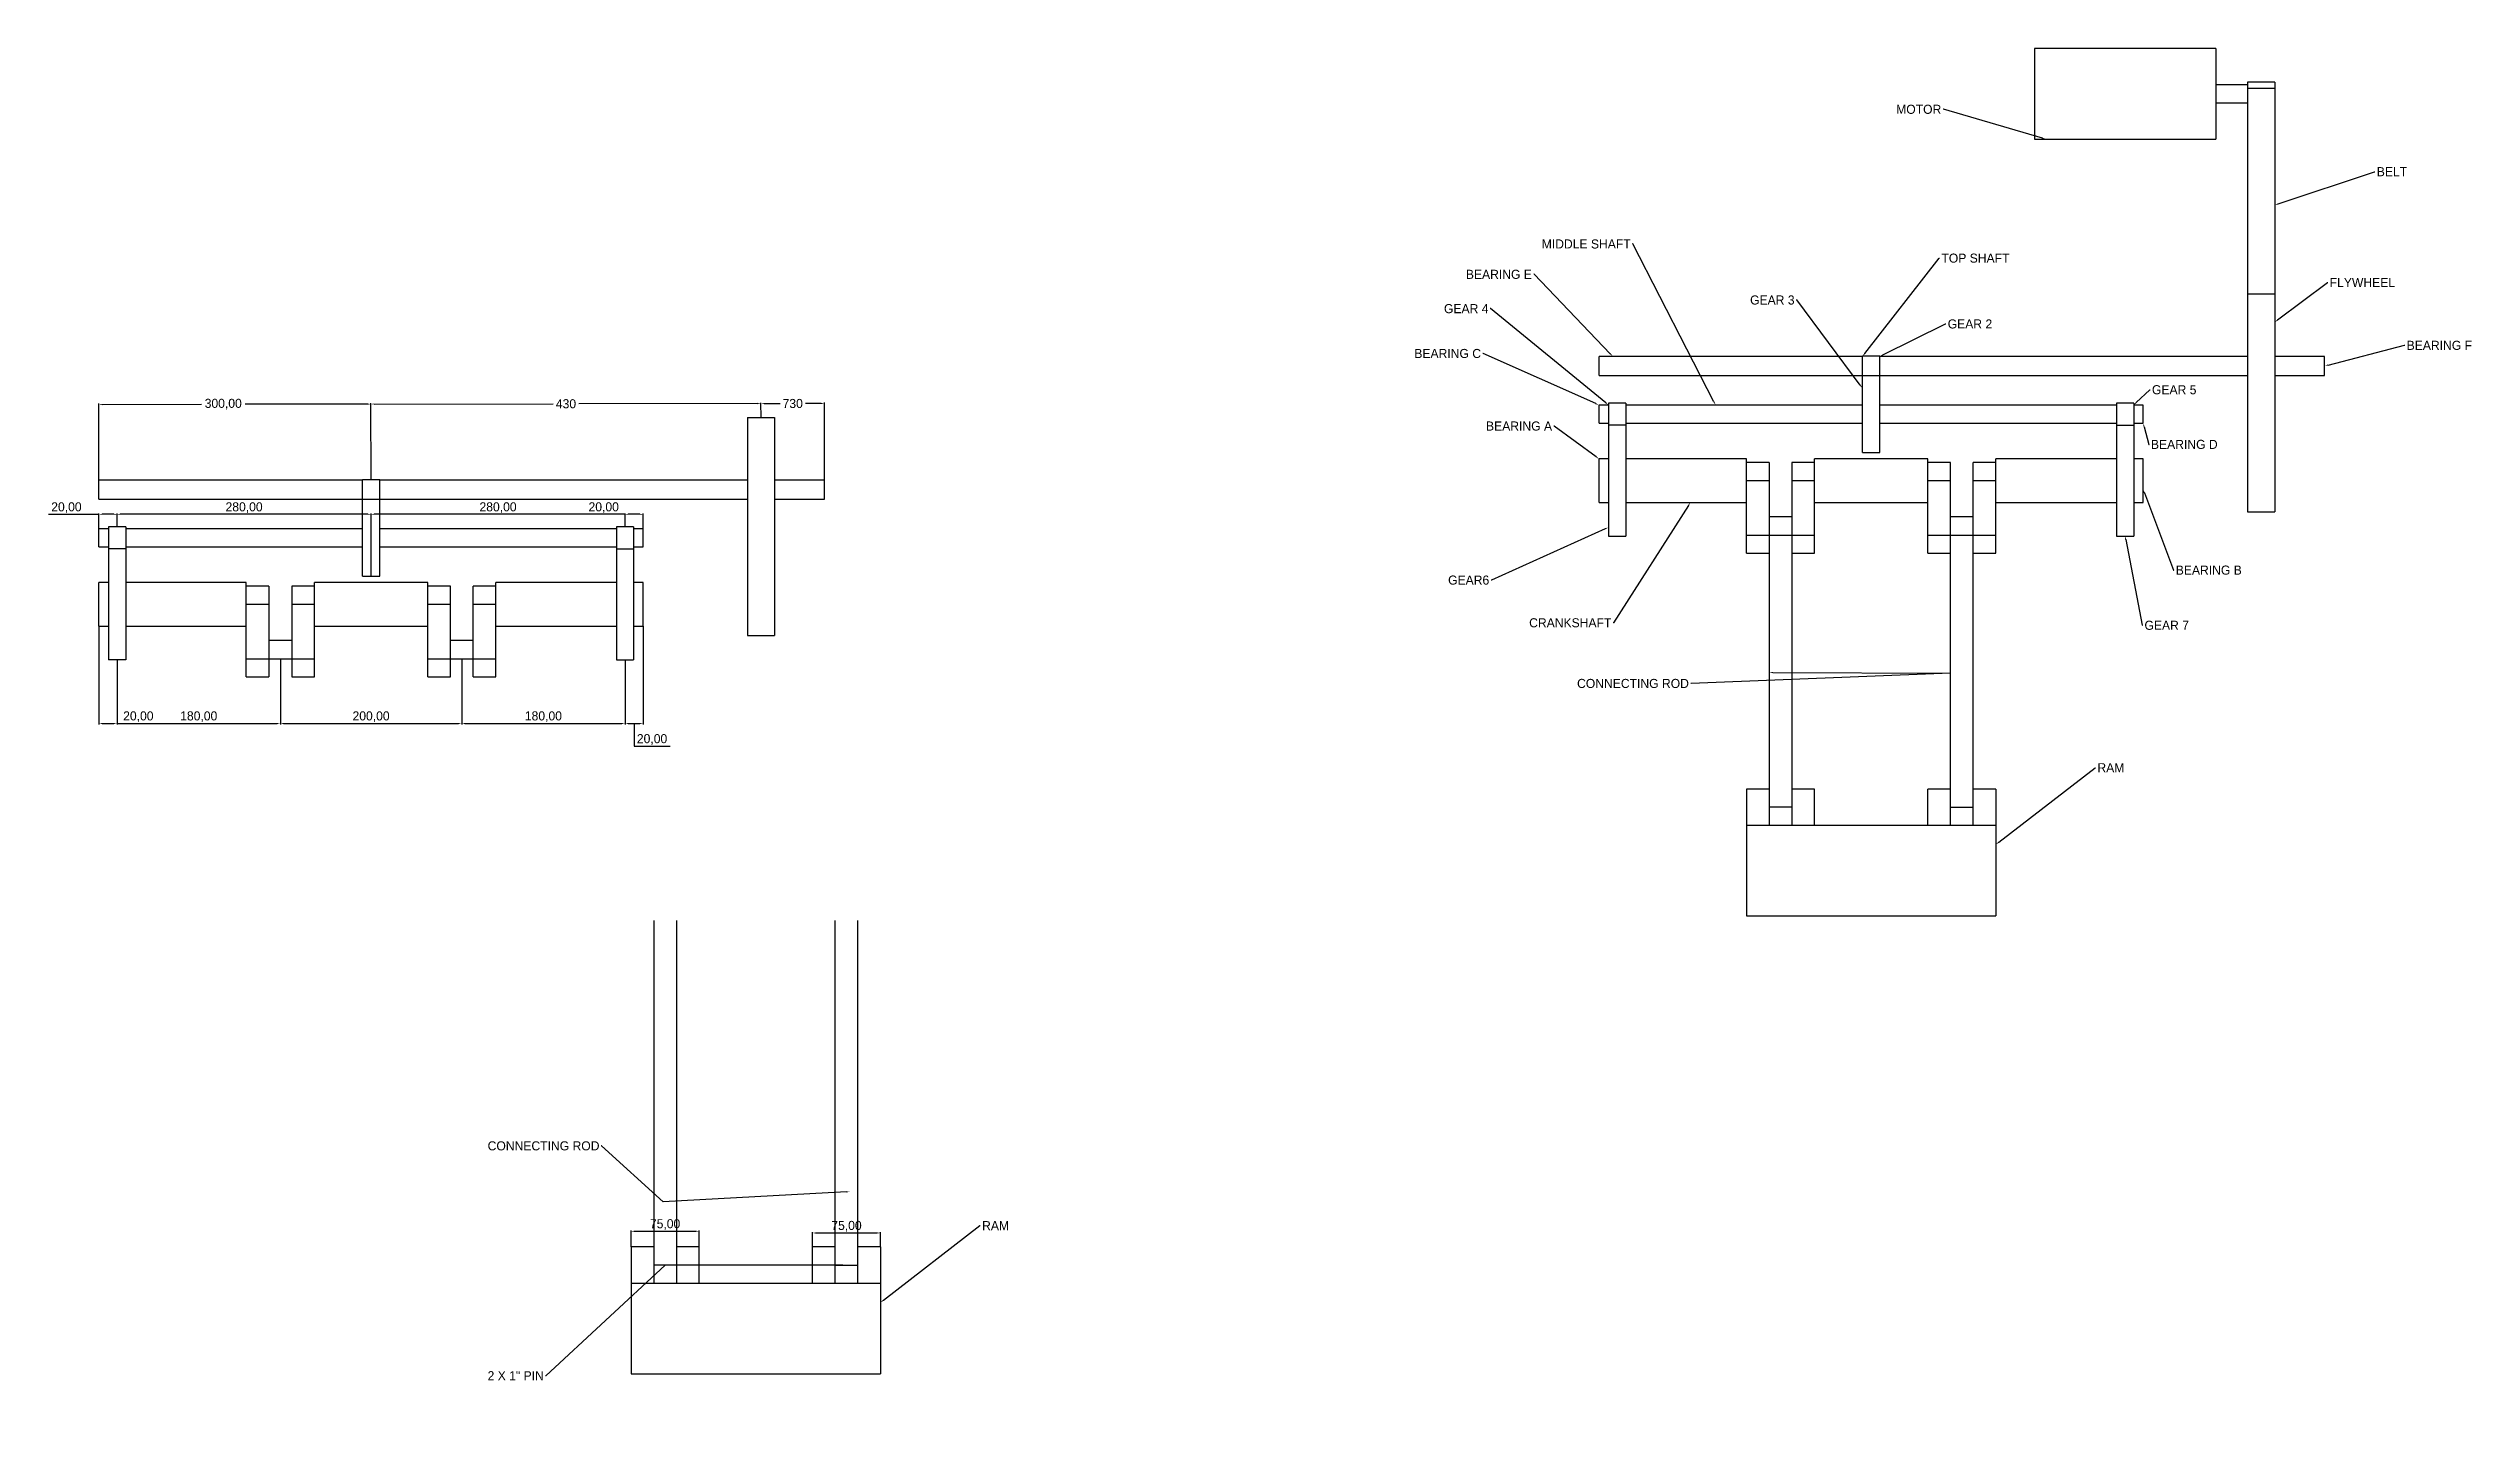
# Model space of a CAD drawing. Header units: millimetres. Extents: x -1710 to 962, y -1045 to 476.
import ezdxf
from ezdxf import colors
from ezdxf.entities.mleader import LeaderData, LeaderLine
from ezdxf.math import Vec2, Vec3

# ---------------------------------------------------------------- set-up
doc = ezdxf.new("R2010")
doc.units = ezdxf.units.MM
doc.header["$PDSIZE"] = -1
doc.dimstyles.new('Copy of ISO-25', dxfattribs={"dimtxt": 10, "dimasz": 3.556, "dimexe": 1, "dimexo": 0, "dimgap": 1.524, "dimtad": 1, "dimtih": 1, "dimtoh": 1, "dimzin": 1, "dimtxsty": 'Standard', "dimcen": 2.5, "dimazin": 0, "dimtfac": 1, "dimtmove": 0, "dimatfit": 3, "dimfxl": 1, "dimtzin": 1, "dimarcsym": 0})

# ---------------------------------------------------------------- blocks, each defined once
blk = doc.blocks.new('*D6')
at = {"color": 0, "lineweight": -2, "transparency": 16777216}
for p, q in [((-1653.9, -160.3), (-1653.9, -268.7)), ((-1633.9, -197.4), (-1633.9, -268.7)), ((-1650.4, -267.7), (-1637.5, -267.7)), ((-1633.9, -267.7), (-1590.7, -267.7))]:
    blk.add_line(p, q, dxfattribs=at)
at = {"color": 0, "transparency": 16777216}
for points in [[(-1650.4, -267.1), (-1650.4, -268.3), (-1653.9, -267.7)], [(-1637.5, -267.1), (-1637.5, -268.3), (-1633.9, -267.7)]]:
    blk.add_solid(points, dxfattribs=at)
at = {"layer": 'Defpoints', "color": 0, "transparency": 16777216}
for p in [(-1653.9, -160.3), (-1633.9, -197.4), (-1633.9, -267.7)]:
    blk.add_point(p, dxfattribs=at)
at = {"color": 0, "transparency": 16777216, "insert": (-1610.5, -260.3), "char_height": 10, "attachment_point": 5}
blk.add_mtext('20,00', dxfattribs=at)
blk = doc.blocks.new('*D7')
at = {"color": 0, "lineweight": -2, "transparency": 16777216}
for p, q in [((-1633.9, -197.4), (-1633.9, -268.7)), ((-1453.9, -196.3), (-1453.9, -268.7)), ((-1630.4, -267.7), (-1457.5, -267.7))]:
    blk.add_line(p, q, dxfattribs=at)
at = {"color": 0, "transparency": 16777216}
for points in [[(-1630.4, -267.1), (-1630.4, -268.3), (-1633.9, -267.7)], [(-1457.5, -267.1), (-1457.5, -268.3), (-1453.9, -267.7)]]:
    blk.add_solid(points, dxfattribs=at)
at = {"layer": 'Defpoints', "color": 0, "transparency": 16777216}
for p in [(-1633.9, -197.4), (-1453.9, -196.3), (-1453.9, -267.7)]:
    blk.add_point(p, dxfattribs=at)
at = {"color": 0, "transparency": 16777216, "insert": (-1543.9, -260.3), "char_height": 10, "attachment_point": 5}
blk.add_mtext('180,00', dxfattribs=at)
blk = doc.blocks.new('*D8')
at = {"color": 0, "lineweight": -2, "transparency": 16777216}
for p, q in [((-1453.9, -196.3), (-1453.9, -268.7)), ((-1253.9, -196.3), (-1253.9, -268.7)), ((-1450.4, -267.7), (-1257.5, -267.7))]:
    blk.add_line(p, q, dxfattribs=at)
at = {"color": 0, "transparency": 16777216}
for points in [[(-1450.4, -267.1), (-1450.4, -268.3), (-1453.9, -267.7)], [(-1257.5, -267.1), (-1257.5, -268.3), (-1253.9, -267.7)]]:
    blk.add_solid(points, dxfattribs=at)
at = {"layer": 'Defpoints', "color": 0, "transparency": 16777216}
for p in [(-1453.9, -196.3), (-1253.9, -196.3), (-1253.9, -267.7)]:
    blk.add_point(p, dxfattribs=at)
at = {"color": 0, "transparency": 16777216, "insert": (-1353.9, -260.3), "char_height": 10, "attachment_point": 5}
blk.add_mtext('200,00', dxfattribs=at)
blk = doc.blocks.new('*D9')
at = {"color": 0, "lineweight": -2, "transparency": 16777216}
for p, q in [((-1253.9, -196.3), (-1253.9, -268.7)), ((-1073.9, -197.4), (-1073.9, -268.7)), ((-1250.4, -267.7), (-1077.5, -267.7))]:
    blk.add_line(p, q, dxfattribs=at)
at = {"color": 0, "transparency": 16777216}
for points in [[(-1250.4, -267.1), (-1250.4, -268.3), (-1253.9, -267.7)], [(-1077.5, -267.1), (-1077.5, -268.3), (-1073.9, -267.7)]]:
    blk.add_solid(points, dxfattribs=at)
at = {"layer": 'Defpoints', "color": 0, "transparency": 16777216}
for p in [(-1253.9, -196.3), (-1073.9, -197.4), (-1073.9, -267.7)]:
    blk.add_point(p, dxfattribs=at)
at = {"color": 0, "transparency": 16777216, "insert": (-1163.9, -260.3), "char_height": 10, "attachment_point": 5}
blk.add_mtext('180,00', dxfattribs=at)
blk = doc.blocks.new('*D10')
at = {"color": 0, "lineweight": -2, "transparency": 16777216}
for p, q in [((-1053.9, -160.3), (-1053.9, -268.7)), ((-1073.9, -197.4), (-1073.9, -268.7)), ((-1070.4, -267.7), (-1057.5, -267.7)), ((-1063.9, -267.7), (-1063.9, -292.8)), ((-1063.9, -292.8), (-1024.2, -292.8))]:
    blk.add_line(p, q, dxfattribs=at)
at = {"color": 0, "transparency": 16777216}
for points in [[(-1070.4, -267.1), (-1070.4, -268.3), (-1073.9, -267.7)], [(-1057.5, -267.1), (-1057.5, -268.3), (-1053.9, -267.7)]]:
    blk.add_solid(points, dxfattribs=at)
at = {"layer": 'Defpoints', "color": 0, "transparency": 16777216}
for p in [(-1053.9, -160.3), (-1073.9, -197.4), (-1053.9, -267.7)]:
    blk.add_point(p, dxfattribs=at)
at = {"color": 0, "transparency": 16777216, "insert": (-1044.1, -285.4), "char_height": 10, "attachment_point": 5}
blk.add_mtext('20,00', dxfattribs=at)
blk = doc.blocks.new('*D11')
at = {"color": 0, "lineweight": -2, "transparency": 16777216}
for p, q in [((-1073.9, -37.1), (-1117.2, -37.1)), ((-1073.9, -50.8), (-1073.9, -36.1)), ((-1057.5, -37.1), (-1070.4, -37.1)), ((-1053.9, -53), (-1053.9, -36.1))]:
    blk.add_line(p, q, dxfattribs=at)
at = {"color": 0, "transparency": 16777216}
for points in [[(-1070.4, -36.5), (-1070.4, -37.7), (-1073.9, -37.1)], [(-1057.5, -36.5), (-1057.5, -37.7), (-1053.9, -37.1)]]:
    blk.add_solid(points, dxfattribs=at)
at = {"layer": 'Defpoints', "color": 0, "transparency": 16777216}
for p in [(-1073.9, -37.1), (-1073.9, -50.8), (-1053.9, -53)]:
    blk.add_point(p, dxfattribs=at)
at = {"color": 0, "transparency": 16777216, "insert": (-1097.4, -29.8), "char_height": 10, "attachment_point": 5}
blk.add_mtext('20,00', dxfattribs=at)
blk = doc.blocks.new('*D12')
at = {"color": 0, "lineweight": -2, "transparency": 16777216}
for p, q in [((-1353.9, -105.4), (-1353.9, -36.1)), ((-1077.5, -37.1), (-1350.4, -37.1)), ((-1073.9, -50.8), (-1073.9, -36.1))]:
    blk.add_line(p, q, dxfattribs=at)
at = {"color": 0, "transparency": 16777216}
for points in [[(-1350.4, -36.5), (-1350.4, -37.7), (-1353.9, -37.1)], [(-1077.5, -36.5), (-1077.5, -37.7), (-1073.9, -37.1)]]:
    blk.add_solid(points, dxfattribs=at)
at = {"layer": 'Defpoints', "color": 0, "transparency": 16777216}
for p in [(-1353.9, -37.1), (-1073.9, -50.8), (-1353.9, -105.4)]:
    blk.add_point(p, dxfattribs=at)
at = {"color": 0, "transparency": 16777216, "insert": (-1213.9, -29.8), "char_height": 10, "attachment_point": 5}
blk.add_mtext('280,00', dxfattribs=at)
blk = doc.blocks.new('*D13')
at = {"color": 0, "lineweight": -2, "transparency": 16777216}
for p, q in [((-1633.9, -50.8), (-1633.9, -36.1)), ((-1357.5, -37.1), (-1630.4, -37.1)), ((-1353.9, -105.4), (-1353.9, -36.1))]:
    blk.add_line(p, q, dxfattribs=at)
at = {"color": 0, "transparency": 16777216}
for points in [[(-1630.4, -36.5), (-1630.4, -37.7), (-1633.9, -37.1)], [(-1357.5, -36.5), (-1357.5, -37.7), (-1353.9, -37.1)]]:
    blk.add_solid(points, dxfattribs=at)
at = {"layer": 'Defpoints', "color": 0, "transparency": 16777216}
for p in [(-1633.9, -37.1), (-1633.9, -50.8), (-1353.9, -105.4)]:
    blk.add_point(p, dxfattribs=at)
at = {"color": 0, "transparency": 16777216, "insert": (-1493.9, -29.8), "char_height": 10, "attachment_point": 5}
blk.add_mtext('280,00', dxfattribs=at)
blk = doc.blocks.new('*D14')
at = {"color": 0, "lineweight": -2, "transparency": 16777216}
for p, q in [((-1709.6, -37.1), (-1653.9, -37.1)), ((-1653.9, -53), (-1653.9, -36.1)), ((-1637.5, -37.1), (-1650.4, -37.1)), ((-1633.9, -50.8), (-1633.9, -36.1))]:
    blk.add_line(p, q, dxfattribs=at)
at = {"color": 0, "transparency": 16777216}
for points in [[(-1650.4, -36.5), (-1650.4, -37.7), (-1653.9, -37.1)], [(-1637.5, -36.5), (-1637.5, -37.7), (-1633.9, -37.1)]]:
    blk.add_solid(points, dxfattribs=at)
at = {"layer": 'Defpoints', "color": 0, "transparency": 16777216}
for p in [(-1653.9, -37.1), (-1653.9, -53), (-1633.9, -50.8)]:
    blk.add_point(p, dxfattribs=at)
at = {"color": 0, "transparency": 16777216, "insert": (-1689.8, -29.8), "char_height": 10, "attachment_point": 5}
blk.add_mtext('20,00', dxfattribs=at)
blk = doc.blocks.new('*D15')
at = {"color": 0, "lineweight": -2, "transparency": 16777216}
for p, q in [((-1653.9, 0.6), (-1654, 85.1)), ((-1650.5, 84.1), (-1540.9, 84.2)), ((-1357.6, 84.4), (-1492.9, 84.3)), ((-1353.9, 1), (-1354, 85.4))]:
    blk.add_line(p, q, dxfattribs=at)
at = {"color": 0, "transparency": 16777216}
for points in [[(-1650.5, 84.7), (-1650.5, 83.5), (-1654, 84.1)], [(-1357.6, 85), (-1357.6, 83.8), (-1354, 84.4)]]:
    blk.add_solid(points, dxfattribs=at)
at = {"layer": 'Defpoints', "color": 0, "transparency": 16777216}
for p in [(-1354, 84.4), (-1653.9, 0.6), (-1353.9, 1)]:
    blk.add_point(p, dxfattribs=at)
at = {"color": 0, "transparency": 16777216, "insert": (-1516.9, 84.3), "char_height": 10, "attachment_point": 5}
blk.add_mtext('300,00', dxfattribs=at)
blk = doc.blocks.new('*D16')
at = {"color": 0, "lineweight": -2, "transparency": 16777216}
for p, q in [((-1353.9, 1), (-1354, 85.4)), ((-1350.5, 84.4), (-1153, 84.7)), ((-927.5, 84.9), (-1125, 84.7)), ((-923.9, 69.5), (-924, 85.9))]:
    blk.add_line(p, q, dxfattribs=at)
at = {"color": 0, "transparency": 16777216}
for points in [[(-1350.5, 85), (-1350.5, 83.9), (-1354, 84.4)], [(-927.5, 85.5), (-927.5, 84.3), (-924, 84.9)]]:
    blk.add_solid(points, dxfattribs=at)
at = {"layer": 'Defpoints', "color": 0, "transparency": 16777216}
for p in [(-924, 84.9), (-923.9, 69.5), (-1353.9, 1)]:
    blk.add_point(p, dxfattribs=at)
at = {"color": 0, "transparency": 16777216, "insert": (-1139, 84.7), "char_height": 10, "attachment_point": 5}
blk.add_mtext('430', dxfattribs=at)
blk = doc.blocks.new('*D17')
at = {"color": 0, "lineweight": -2, "transparency": 16777216}
for p, q in [((-923.9, 69.5), (-924, 85.9)), ((-920.4, 84.9), (-903, 84.9)), ((-857.6, 85), (-875, 85)), ((-853.9, 0.6), (-854, 86))]:
    blk.add_line(p, q, dxfattribs=at)
at = {"color": 0, "transparency": 16777216}
for points in [[(-920.4, 85.5), (-920.4, 84.3), (-924, 84.9)], [(-857.6, 85.6), (-857.6, 84.4), (-854, 85)]]:
    blk.add_solid(points, dxfattribs=at)
at = {"layer": 'Defpoints', "color": 0, "transparency": 16777216}
for p in [(-854, 85), (-923.9, 69.5), (-853.9, 0.6)]:
    blk.add_point(p, dxfattribs=at)
at = {"color": 0, "transparency": 16777216, "insert": (-889, 85), "char_height": 10, "attachment_point": 5}
blk.add_mtext('730', dxfattribs=at)
blk = doc.blocks.new('*D18')
at = {"color": 0, "lineweight": -2, "transparency": 16777216}
for p, q in [((-1067.2, -844.9), (-1067.2, -826.6)), ((-1063.7, -827.6), (-995.8, -827.6)), ((-992.2, -844.9), (-992.2, -826.6))]:
    blk.add_line(p, q, dxfattribs=at)
at = {"color": 0, "transparency": 16777216}
for points in [[(-1063.7, -827), (-1063.7, -828.2), (-1067.2, -827.6)], [(-995.8, -827), (-995.8, -828.2), (-992.2, -827.6)]]:
    blk.add_solid(points, dxfattribs=at)
at = {"layer": 'Defpoints', "color": 0, "transparency": 16777216}
for p in [(-992.2, -827.6), (-1067.2, -844.9), (-992.2, -844.9)]:
    blk.add_point(p, dxfattribs=at)
at = {"color": 0, "transparency": 16777216, "insert": (-1029.7, -820.2), "char_height": 10, "attachment_point": 5}
blk.add_mtext('75,00', dxfattribs=at)
blk = doc.blocks.new('*D19')
at = {"color": 0, "lineweight": -2, "transparency": 16777216}
for p, q in [((-867.2, -844.9), (-867.2, -828.5)), ((-863.7, -829.5), (-795.8, -829.5)), ((-792.2, -844.9), (-792.2, -828.5))]:
    blk.add_line(p, q, dxfattribs=at)
at = {"color": 0, "transparency": 16777216}
for points in [[(-863.7, -828.9), (-863.7, -830), (-867.2, -829.5)], [(-795.8, -828.9), (-795.8, -830), (-792.2, -829.5)]]:
    blk.add_solid(points, dxfattribs=at)
at = {"layer": 'Defpoints', "color": 0, "transparency": 16777216}
for p in [(-867.2, -844.9), (-792.2, -829.5), (-792.2, -844.9)]:
    blk.add_point(p, dxfattribs=at)
at = {"color": 0, "transparency": 16777216, "insert": (-829.7, -822.1), "char_height": 10, "attachment_point": 5}
blk.add_mtext('75,00', dxfattribs=at)

msp = doc.modelspace()

# ---------------------------------------------------------------- linework, layer by layer
at = {"color": 7, "linetype": 'Continuous', "lineweight": 25}
for p, q in [((680, 476.49), (480, 476.49)), ((480, 476.49), (480, 376.49)), ((680, 476.49), (680, 376.49)), ((715, 436.49), (680, 436.49)), ((745, 439.49), (715, 439.49)), ((715, 439.49), (715, -34.4)), ((715, 432.899), (745, 432.899)), ((745, 439.49), (745, -34.4)), ((680, 416.49), (715, 416.49)), ((480, 376.49), (680, 376.49)), ((715, 205.803), (745, 205.803)), ((290.475, 136.99), (0, 136.99)), ((0, 115.99), (0, 136.99)), ((309.525, 137.325), (290.475, 137.325)), ((290.475, 30.985), (290.475, 137.325)), ((309.525, 30.985), (309.525, 137.325)), ((715, 136.99), (309.525, 136.99)), ((800, 136.99), (745, 136.99)), ((800, 115.99), (800, 136.99)), ((0, 115.99), (290.475, 115.99)), ((309.525, 115.655), (290.475, 115.655)), ((309.525, 115.99), (715, 115.99)), ((745, 115.99), (800, 115.99)), ((10.475, 83.32), (0, 83.32)), ((0, 63.32), (0, 83.32)), ((29.525, 85.54), (10.475, 85.54)), ((10.475, 85.54), (10.475, -61.1)), ((29.525, 85.54), (29.525, -61.1)), ((290.475, 83.32), (29.525, 83.32)), ((570.475, 83.32), (309.525, 83.32)), ((589.525, 85.54), (570.475, 85.54)), ((570.475, 85.54), (570.475, -61.1)), ((589.525, 85.54), (589.525, -61.1)), ((600, 83.32), (589.525, 83.32)), ((600, 63.32), (600, 83.32)), ((-938.949, 69.454), (-938.949, -170.749)), ((-938.949, 69.454), (-908.949, 69.454)), ((-908.949, 69.454), (-908.949, -170.749)), ((0, 63.32), (10.475, 63.32)), ((29.525, 61.1), (10.475, 61.1)), ((29.525, 63.32), (290.475, 63.32)), ((309.525, 63.32), (570.475, 63.32)), ((570.475, 61.1), (589.525, 61.1)), ((589.525, 63.32), (600, 63.32)), ((290.475, 30.985), (309.525, 30.985)), ((-1363.474, 0.641), (-1653.949, 0.641)), ((-1653.949, -20.359), (-1653.949, 0.641)), ((-1344.424, 0.976), (-1363.474, 0.976)), ((-1363.474, -105.364), (-1363.474, 0.976)), ((-1344.424, -105.364), (-1344.424, 0.976)), ((-938.949, 0.641), (-1344.424, 0.641)), ((-853.949, 0.641), (-908.949, 0.641)), ((-853.949, -20.359), (-853.949, 0.641)), ((10.475, 24), (0, 24)), ((0, -24), (0, 24)), ((162.5, 24), (29.525, 24)), ((162.5, -80), (162.5, 24)), ((187.5, 20), (162.5, 20)), ((162.5, 0), (187.5, 0)), ((187.5, 20), (187.5, -380)), ((237.5, 20), (212.5, 20)), ((212.5, 20), (212.5, -380)), ((212.5, 0), (237.5, 0)), ((362.5, 24), (237.5, 24)), ((237.5, -80), (237.5, 24)), ((362.5, -80), (362.5, 24)), ((387.5, 20), (362.5, 20)), ((362.5, 0), (387.5, 0)), ((387.5, -380), (387.5, 20)), ((437.5, 20), (412.5, 20)), ((412.5, -380), (412.5, 20)), ((412.5, 0), (437.5, 0)), ((570.475, 24), (437.5, 24)), ((437.5, -80), (437.5, 24)), ((600, 24), (589.525, 24)), ((600, -24), (600, 24)), ((-1653.949, -20.359), (-1363.474, -20.359)), ((-1344.424, -20.694), (-1363.474, -20.694)), ((-1344.424, -20.359), (-938.949, -20.359)), ((-908.949, -20.359), (-853.949, -20.359)), ((0, -24), (10.475, -24)), ((29.525, -24), (162.5, -24)), ((237.5, -24), (362.5, -24)), ((437.5, -24), (570.475, -24)), ((589.525, -24), (600, -24)), ((-1643.474, -53.029), (-1653.949, -53.029)), ((-1653.949, -73.029), (-1653.949, -53.029)), ((-1624.424, -50.809), (-1643.474, -50.809)), ((-1643.474, -50.809), (-1643.474, -197.449)), ((-1624.424, -50.809), (-1624.424, -197.449)), ((-1363.474, -53.029), (-1624.424, -53.029)), ((-1083.474, -53.029), (-1344.424, -53.029)), ((-1064.424, -50.809), (-1083.474, -50.809)), ((-1083.474, -50.809), (-1083.474, -197.449)), ((-1064.424, -50.809), (-1064.424, -197.449)), ((-1053.949, -53.029), (-1064.424, -53.029)), ((-1053.949, -73.029), (-1053.949, -53.029)), ((212.5, -40), (187.5, -40)), ((412.5, -40), (387.5, -40)), ((715, -34.4), (745, -34.4)), ((-1653.949, -73.029), (-1643.474, -73.029)), ((-1624.424, -75.249), (-1643.474, -75.249)), ((-1624.424, -73.029), (-1363.474, -73.029)), ((-1344.424, -73.029), (-1083.474, -73.029)), ((-1083.474, -75.249), (-1064.424, -75.249)), ((-1064.424, -73.029), (-1053.949, -73.029)), ((10.475, -61.1), (29.525, -61.1)), ((162.5, -60), (237.5, -60)), ((162.5, -80), (187.5, -80)), ((212.5, -80), (237.5, -80)), ((362.5, -60), (437.5, -60)), ((362.5, -80), (387.5, -80)), ((412.5, -80), (437.5, -80)), ((570.475, -61.1), (589.525, -61.1)), ((-1363.474, -105.364), (-1344.424, -105.364)), ((-1643.474, -112.349), (-1653.949, -112.349)), ((-1653.949, -160.349), (-1653.949, -112.349)), ((-1491.449, -112.349), (-1624.424, -112.349)), ((-1491.449, -216.349), (-1491.449, -112.349)), ((-1466.449, -116.349), (-1491.449, -116.349)), ((-1466.449, -116.349), (-1466.449, -216.349)), ((-1416.449, -116.349), (-1441.449, -116.349)), ((-1441.449, -116.349), (-1441.449, -216.349)), ((-1291.449, -112.349), (-1416.449, -112.349)), ((-1416.449, -216.349), (-1416.449, -112.349)), ((-1291.449, -216.349), (-1291.449, -112.349)), ((-1266.449, -116.349), (-1291.449, -116.349)), ((-1266.449, -216.349), (-1266.449, -116.349)), ((-1216.449, -116.349), (-1241.449, -116.349)), ((-1241.449, -216.349), (-1241.449, -116.349)), ((-1083.474, -112.349), (-1216.449, -112.349)), ((-1216.449, -216.349), (-1216.449, -112.349)), ((-1053.949, -112.349), (-1064.424, -112.349)), ((-1053.949, -160.349), (-1053.949, -112.349)), ((-1491.449, -136.349), (-1466.449, -136.349)), ((-1441.449, -136.349), (-1416.449, -136.349)), ((-1291.449, -136.349), (-1266.449, -136.349)), ((-1241.449, -136.349), (-1216.449, -136.349)), ((-1653.949, -160.349), (-1643.474, -160.349)), ((-1624.424, -160.349), (-1491.449, -160.349)), ((-1441.449, -176.349), (-1466.449, -176.349)), ((-1416.449, -160.349), (-1291.449, -160.349)), ((-1241.449, -176.349), (-1266.449, -176.349)), ((-1216.449, -160.349), (-1083.474, -160.349)), ((-1064.424, -160.349), (-1053.949, -160.349)), ((-1491.449, -196.349), (-1416.449, -196.349)), ((-1291.449, -196.349), (-1216.449, -196.349)), ((162.5, -340), (162.5, -480)), ((187.5, -340), (162.5, -340)), ((237.5, -340), (212.5, -340)), ((237.5, -380), (237.5, -340)), ((387.5, -340), (362.5, -340)), ((362.5, -380), (362.5, -340)), ((437.5, -340), (412.5, -340)), ((437.5, -340), (437.5, -480)), ((212.5, -360), (187.5, -360)), ((387.5, -360), (412.5, -360)), ((162.5, -380), (437.5, -380)), ((162.5, -480), (437.5, -480)), ((-1042.221, -484.912), (-1042.221, -884.912)), ((-1017.221, -484.912), (-1017.221, -884.912)), ((-842.221, -884.912), (-842.221, -484.912)), ((-817.221, -884.912), (-817.221, -484.912)), ((-1067.221, -844.912), (-1067.221, -984.912)), ((-1042.221, -844.912), (-1067.221, -844.912)), ((-992.221, -844.912), (-1017.221, -844.912)), ((-992.221, -884.912), (-992.221, -844.912)), ((-842.221, -844.912), (-867.221, -844.912)), ((-867.221, -884.912), (-867.221, -844.912)), ((-792.221, -844.912), (-817.221, -844.912)), ((-792.221, -844.912), (-792.221, -984.912)), ((-1017.221, -864.912), (-1042.221, -864.912)), ((-842.221, -864.912), (-817.221, -864.912)), ((-1067.221, -884.912), (-792.221, -884.912)), ((-1067.221, -984.912), (-792.221, -984.912))]:
    msp.add_line(p, q, dxfattribs=at)
at = {"color": 7, "linetype": 'Continuous'}
for p, q in [((0, 116.038), (0, 136.942)), ((0, 63.366), (0, 83.274)), ((-1653.949, -20.311), (-1653.949, 0.592)), ((0, -23.937), (0, 23.928)), ((-1653.949, -72.983), (-1653.949, -53.076)), ((-1653.949, -160.287), (-1653.949, -112.421))]:
    msp.add_line(p, q, dxfattribs=at)
for p, q in [((-938.949, -170.749), (-908.949, -170.749)), ((-1624.424, -197.449), (-1643.474, -197.449)), ((-1083.474, -197.449), (-1064.424, -197.449)), ((-1491.449, -216.349), (-1466.449, -216.349)), ((-1441.449, -216.349), (-1416.449, -216.349)), ((-1291.449, -216.349), (-1266.449, -216.349)), ((-1241.449, -216.349), (-1216.449, -216.349))]:
    msp.add_line(p, q)

# ---------------------------------------------------------------- dimensions: what is measured, and where the dimension line sits
dim = msp.add_linear_dim(base=(-1354.043, 84.443), p1=(-1653.949, 0.641), p2=(-1353.949, 0.976), angle=0.06398, dimstyle='Copy of ISO-25')
dim.commit()
dim.dimension.update_dxf_attribs({"geometry": '*D15', "text_midpoint": (-1516.91, 84.261), "dimtype": 161})
for base, p1, p2, text, picture, middle in [((-923.967, 84.923), (-1353.949, 0.976), (-923.949, 69.454), '430', '*D16', (-1139.005, 84.683)), ((-854.044, 85.001), (-923.949, 69.454), (-853.949, 0.641), '730', '*D17', (-889.005, 84.962))]:
    dim = msp.add_linear_dim(base=base, p1=p1, p2=p2, angle=180.06398, text=text, dimstyle='Copy of ISO-25', override={"dimtmove": 1})
    dim.commit()
    dim.dimension.update_dxf_attribs({"geometry": picture, "text_midpoint": middle})
dim = msp.add_linear_dim(base=(-1653.949, -37.137), p1=(-1633.949, -50.809), p2=(-1653.949, -53.029), dimstyle='Copy of ISO-25', override={"dimtmove": 1})
dim.commit()
dim.dimension.update_dxf_attribs({"geometry": '*D14', "text_midpoint": (-1689.752, -31.837), "dimtype": 160})
for base, p1, p2, picture, middle in [((-1633.949, -37.137), (-1353.949, -105.364), (-1633.949, -50.809), '*D13', (-1493.949, -29.779)), ((-1353.949, -37.137), (-1073.949, -50.809), (-1353.949, -105.364), '*D12', (-1213.949, -29.779)), ((-1053.949, -267.66), (-1073.949, -197.449), (-1053.949, -160.349), '*D10', (-1062.425, -285.398)), ((-1453.949, -267.66), (-1633.949, -197.449), (-1453.949, -196.349), '*D7', (-1543.949, -260.303)), ((-1253.949, -267.66), (-1453.949, -196.349), (-1253.949, -196.349), '*D8', (-1353.949, -260.303)), ((-1073.949, -267.66), (-1253.949, -196.349), (-1073.949, -197.449), '*D9', (-1163.949, -260.303))]:
    dim = msp.add_linear_dim(base=base, p1=p1, p2=p2, dimstyle='Copy of ISO-25', override={"dimtmove": 1})
    dim.commit()
    dim.dimension.update_dxf_attribs({"geometry": picture, "text_midpoint": middle})
for base, p1, p2, picture, middle in [((-1073.949, -37.137), (-1053.949, -53.029), (-1073.949, -50.809), '*D11', (-1097.363, -29.779)), ((-1633.949, -267.66), (-1653.949, -160.349), (-1633.949, -197.449), '*D6', (-1610.536, -260.303)), ((-992.221, -827.559), (-1067.221, -844.912), (-992.221, -844.912), '*D18', (-1029.721, -820.202))]:
    dim = msp.add_linear_dim(base=base, p1=p1, p2=p2, dimstyle='Copy of ISO-25')
    dim.commit()
    dim.dimension.update_dxf_attribs({"geometry": picture, "text_midpoint": middle})
dim = msp.add_linear_dim(base=(-792.221, -829.456), p1=(-867.221, -844.912), p2=(-792.221, -844.912), dimstyle='Copy of ISO-25')
dim.commit()
dim.dimension.update_dxf_attribs({"geometry": '*D19', "text_midpoint": (-829.721, -829.456), "dimtype": 160})

# ---------------------------------------------------------------- leaders
ml = msp.add_multileader_mtext('Standard')
ml.set_content('MOTOR', color=256)
ml.set_leader_properties()
ml.build(insert=Vec2(0, 0))
ml.multileader.update_dxf_attribs({"text_right_attachment_type": 2, "dogleg_length": 0.36})
ctx = ml.context
ctx.base_point, ctx.char_height, ctx.plane_origin = Vec3(328.756, 409.423), 10, Vec3(492.732, 376.49)
ctx.right_attachment, ctx.text_align_type = 2, 2
notes = []
notes.append((ctx, [(1, (1, 1, 0), (379.782, 409.423), (-1, 0), 0.36, [(0, [(492.732, 376.49)], 0, [])])]))
ctx.mtext.insert, ctx.mtext.alignment, ctx.mtext.flow_direction = Vec3(377.422, 414.423), 3, 5
ml = msp.add_multileader_mtext('Standard')
ml.set_content('BELT', color=256)
ml.set_leader_properties()
ml.build(insert=Vec2(0, 0))
ml.multileader.update_dxf_attribs({"text_right_attachment_type": 2, "dogleg_length": 0.36})
ctx = ml.context
ctx.base_point, ctx.char_height, ctx.plane_origin = Vec3(855.566, 340.64), 10, Vec3(745, 303.766)
ctx.right_attachment = 2
notes.append((ctx, [(0, (1, 1, 0), (855.206, 340.64), (1, 0), 0.36, [(0, [(745, 303.766)], 0, [])])]))
ctx.mtext.insert, ctx.mtext.flow_direction = Vec3(857.566, 345.64), 5
ml = msp.add_multileader_mtext('Standard')
ml.set_content('MIDDLE SHAFT', color=256)
ml.set_leader_properties()
ml.build(insert=Vec2(0, 0))
ml.multileader.update_dxf_attribs({"text_right_attachment_type": 2, "dogleg_length": 0.36})
ctx = ml.context
ctx.base_point, ctx.char_height, ctx.plane_origin = Vec3(-80.41, 260.945), 10, Vec3(128.536, 83.32)
ctx.right_attachment, ctx.text_align_type = 2, 2
notes.append((ctx, [(0, (1, 1, 0), (37.284, 260.945), (-1, 0), 0.36, [(0, [(128.536, 83.32)], 0, [])])]))
ctx.mtext.insert, ctx.mtext.alignment, ctx.mtext.flow_direction = Vec3(34.924, 265.945), 3, 5
ml = msp.add_multileader_mtext('Standard')
ml.set_content('TOP SHAFT', color=256)
ml.set_leader_properties()
ml.build(insert=Vec2(0, 0))
ml.multileader.update_dxf_attribs({"text_right_attachment_type": 2, "dogleg_length": 0.36})
ctx = ml.context
ctx.base_point, ctx.char_height, ctx.plane_origin = Vec3(375.524, 245.333), 10, Vec3(290.475, 136.99)
ctx.right_attachment = 2
notes.append((ctx, [(0, (1, 1, 0), (375.164, 245.333), (1, 0), 0.36, [(0, [(290.475, 136.99)], 0, [])])]))
ctx.mtext.insert, ctx.mtext.flow_direction = Vec3(377.524, 250.333), 5
ml = msp.add_multileader_mtext('Standard')
ml.set_content('BEARING E', color=256)
ml.set_leader_properties()
ml.build(insert=Vec2(0, 0))
ml.multileader.update_dxf_attribs({"text_right_attachment_type": 2, "dogleg_length": 0.36})
ctx = ml.context
ctx.base_point, ctx.char_height, ctx.plane_origin = Vec3(-159.317, 227.472), 10, Vec3(15.24, 136.99)
ctx.right_attachment, ctx.text_align_type = 2, 2
notes.append((ctx, [(0, (1, 1, 0), (-71.623, 227.472), (-1, 0), 0.36, [(0, [(15.24, 136.99)], 0, [])])]))
ctx.mtext.insert, ctx.mtext.alignment, ctx.mtext.flow_direction = Vec3(-73.983, 232.472), 3, 5
ml = msp.add_multileader_mtext('Standard')
ml.set_content('FLYWHEEL', color=256)
ml.set_leader_properties()
ml.build(insert=Vec2(0, 0))
ml.multileader.update_dxf_attribs({"text_right_attachment_type": 2, "dogleg_length": 0.36})
ctx = ml.context
ctx.base_point, ctx.char_height, ctx.plane_origin = Vec3(803.643, 218.485), 10, Vec3(745, 174.758)
ctx.right_attachment = 2
notes.append((ctx, [(0, (1, 1, 0), (803.283, 218.485), (1, 0), 0.36, [(0, [(745, 174.758)], 0, [])])]))
ctx.mtext.insert, ctx.mtext.flow_direction = Vec3(805.643, 223.485), 5
ml = msp.add_multileader_mtext('Standard')
ml.set_content('GEAR 4', color=256)
ml.set_leader_properties()
ml.build(insert=Vec2(0, 0))
ml.multileader.update_dxf_attribs({"text_right_attachment_type": 2, "dogleg_length": 0.36})
ctx = ml.context
ctx.base_point, ctx.char_height, ctx.plane_origin = Vec3(-180.533, 189.641), 10, Vec3(10.475, 83.32)
ctx.right_attachment, ctx.text_align_type = 2, 2
notes.append((ctx, [(0, (1, 1, 0), (-119.507, 189.641), (-1, 0), 0.36, [(0, [(10.475, 83.32)], 0, [])])]))
ctx.mtext.insert, ctx.mtext.alignment, ctx.mtext.flow_direction = Vec3(-121.867, 194.641), 3, 5
ml = msp.add_multileader_mtext('Standard')
ml.set_content('GEAR 3', color=256)
ml.set_leader_properties()
ml.build(insert=Vec2(0, 0))
ml.multileader.update_dxf_attribs({"text_right_attachment_type": 2, "dogleg_length": 0.36})
ctx = ml.context
ctx.base_point, ctx.char_height, ctx.plane_origin = Vec3(156.951, 199.167), 10, Vec3(290.475, 101.88)
ctx.right_attachment, ctx.text_align_type = 2, 2
notes.append((ctx, [(0, (1, 1, 0), (217.978, 199.167), (-1, 0), 0.36, [(0, [(290.475, 101.88)], 0, [])])]))
ctx.mtext.insert, ctx.mtext.alignment, ctx.mtext.flow_direction = Vec3(215.618, 204.167), 3, 5
ml = msp.add_multileader_mtext('Standard')
ml.set_content('GEAR 2', color=256)
ml.set_leader_properties()
ml.build(insert=Vec2(0, 0))
ml.multileader.update_dxf_attribs({"text_right_attachment_type": 2, "dogleg_length": 0.36})
ctx = ml.context
ctx.base_point, ctx.char_height, ctx.plane_origin = Vec3(382.486, 172.784), 10, Vec3(309.525, 136.99)
ctx.right_attachment = 2
notes.append((ctx, [(0, (1, 1, 0), (382.126, 172.784), (1, 0), 0.36, [(0, [(309.525, 136.99)], 0, [])])]))
ctx.mtext.insert, ctx.mtext.flow_direction = Vec3(384.486, 177.784), 5
ml = msp.add_multileader_mtext('Standard')
ml.set_content('BEARING C', color=256)
ml.set_leader_properties()
ml.build(insert=Vec2(0, 0))
ml.multileader.update_dxf_attribs({"text_right_attachment_type": 2, "dogleg_length": 0.36})
ctx = ml.context
ctx.base_point, ctx.char_height, ctx.plane_origin = Vec3(-215.404, 140.2), 10, Vec3(0, 83.274)
ctx.right_attachment, ctx.text_align_type = 2, 2
notes.append((ctx, [(0, (1, 1, 0), (-127.71, 140.2), (-1, 0), 0.36, [(0, [(0, 83.274)], 0, [])])]))
ctx.mtext.insert, ctx.mtext.alignment, ctx.mtext.flow_direction = Vec3(-130.07, 145.2), 3, 5
ml = msp.add_multileader_mtext('Standard')
ml.set_content('BEARING F', color=256)
ml.set_leader_properties()
ml.build(insert=Vec2(0, 0))
ml.multileader.update_dxf_attribs({"text_right_attachment_type": 2, "dogleg_length": 0.36})
ctx = ml.context
ctx.base_point, ctx.char_height, ctx.plane_origin = Vec3(888.51, 149.194), 10, Vec3(800, 126.49)
ctx.right_attachment = 2
notes.append((ctx, [(0, (1, 1, 0), (888.15, 149.194), (1, 0), 0.36, [(0, [(800, 126.49)], 0, [])])]))
ctx.mtext.insert, ctx.mtext.flow_direction = Vec3(890.51, 154.194), 5
ml = msp.add_multileader_mtext('Standard')
ml.set_content('GEAR 5', color=256)
ml.set_leader_properties()
ml.build(insert=Vec2(0, 0))
ml.multileader.update_dxf_attribs({"text_right_attachment_type": 2, "dogleg_length": 0.36})
ctx = ml.context
ctx.base_point, ctx.char_height, ctx.plane_origin = Vec3(607.675, 100.231), 10, Vec3(589.525, 83.32)
ctx.right_attachment = 2
notes.append((ctx, [(0, (1, 1, 0), (607.315, 100.231), (1, 0), 0.36, [(0, [(589.525, 83.32)], 0, [])])]))
ctx.mtext.insert, ctx.mtext.flow_direction = Vec3(609.675, 105.231), 5
ml = msp.add_multileader_mtext('Standard')
ml.set_content('BEARING A', color=256)
ml.set_leader_properties()
ml.build(insert=Vec2(0, 0))
ml.multileader.update_dxf_attribs({"text_right_attachment_type": 2, "dogleg_length": 0.36})
ctx = ml.context
ctx.base_point, ctx.char_height, ctx.plane_origin = Vec3(-137.088, 60.204), 10, Vec3(0, 23.928)
ctx.right_attachment, ctx.text_align_type = 2, 2
notes.append((ctx, [(0, (1, 1, 0), (-49.394, 60.204), (-1, 0), 0.36, [(0, [(0, 23.928)], 0, [])])]))
ctx.mtext.insert, ctx.mtext.alignment, ctx.mtext.flow_direction = Vec3(-51.754, 65.204), 3, 5
ml = msp.add_multileader_mtext('Standard')
ml.set_content('BEARING D', color=256)
ml.set_leader_properties()
ml.build(insert=Vec2(0, 0))
ml.multileader.update_dxf_attribs({"text_right_attachment_type": 2, "dogleg_length": 0.36})
ctx = ml.context
ctx.base_point, ctx.char_height, ctx.plane_origin = Vec3(606.527, 39.96), 10, Vec3(600, 63.32)
ctx.right_attachment = 2
notes.append((ctx, [(0, (1, 1, 0), (606.167, 39.96), (1, 0), 0.36, [(0, [(600, 63.32)], 0, [])])]))
ctx.mtext.insert, ctx.mtext.flow_direction = Vec3(608.527, 44.96), 5
ml = msp.add_multileader_mtext('Standard')
ml.set_content('CRANKSHAFT', color=256)
ml.set_leader_properties()
ml.build(insert=Vec2(0, 0))
ml.multileader.update_dxf_attribs({"text_right_attachment_type": 2, "dogleg_length": 0.36})
ctx = ml.context
ctx.base_point, ctx.char_height, ctx.plane_origin = Vec3(-85.041, -156.738), 10, Vec3(100.75, -24)
ctx.right_attachment, ctx.text_align_type = 2, 2
notes.append((ctx, [(0, (1, 1, 0), (15.985, -156.738), (-1, 0), 0.36, [(0, [(100.75, -24)], 0, [])])]))
ctx.mtext.insert, ctx.mtext.alignment, ctx.mtext.flow_direction = Vec3(13.625, -151.738), 3, 5
ml = msp.add_multileader_mtext('Standard')
ml.set_content('BEARING B', color=256)
ml.set_leader_properties()
ml.build(insert=Vec2(0, 0))
ml.multileader.update_dxf_attribs({"text_right_attachment_type": 2, "dogleg_length": 0.36})
ctx = ml.context
ctx.base_point, ctx.char_height, ctx.plane_origin = Vec3(633.914, -98.641), 10, Vec3(600, -9.883)
ctx.right_attachment = 2
notes.append((ctx, [(0, (1, 1, 0), (633.554, -98.641), (1, 0), 0.36, [(0, [(600, -9.883)], 0, [])])]))
ctx.mtext.insert, ctx.mtext.flow_direction = Vec3(635.914, -93.641), 5
ml = msp.add_multileader_mtext('Standard')
ml.set_content('GEAR6', color=256)
ml.set_leader_properties()
ml.build(insert=Vec2(0, 0))
ml.multileader.update_dxf_attribs({"text_right_attachment_type": 2, "dogleg_length": 0.36})
ctx = ml.context
ctx.base_point, ctx.char_height, ctx.plane_origin = Vec3(-169.709, -109.643), 10, Vec3(10.475, -51.472)
ctx.right_attachment, ctx.text_align_type = 2, 2
notes.append((ctx, [(0, (1, 1, 0), (-118.682, -109.643), (-1, 0), 0.36, [(0, [(10.475, -51.472)], 0, [])])]))
ctx.mtext.insert, ctx.mtext.alignment, ctx.mtext.flow_direction = Vec3(-121.042, -104.643), 3, 5
ml = msp.add_multileader_mtext('Standard')
ml.set_content('GEAR 7', color=256)
ml.set_leader_properties()
ml.build(insert=Vec2(0, 0))
ml.multileader.update_dxf_attribs({"text_right_attachment_type": 2, "dogleg_length": 0.36})
ctx = ml.context
ctx.base_point, ctx.char_height, ctx.plane_origin = Vec3(599.426, -159.478), 10, Vec3(580, -61.1)
ctx.right_attachment = 2
notes.append((ctx, [(0, (1, 1, 0), (599.066, -159.478), (1, 0), 0.36, [(0, [(580, -61.1)], 0, [])])]))
ctx.mtext.insert, ctx.mtext.flow_direction = Vec3(601.426, -154.478), 5
ml = msp.add_multileader_mtext('Standard')
ml.set_content('CONNECTING ROD', color=256)
ml.set_leader_properties()
ml.build(insert=Vec2(0, 0))
ml.multileader.update_dxf_attribs({"text_right_attachment_type": 2, "dogleg_length": 0.36})
ctx = ml.context
ctx.base_point, ctx.char_height, ctx.plane_origin = Vec3(-36.198, -223.606), 10, Vec3(187.5, -211.606)
ctx.right_attachment, ctx.text_align_type = 2, 2
notes.append((ctx, [(0, (1, 1, 0), (101.495, -223.606), (-1, 0), 0.36, [(1, [(187.5, -211.606), (387.5, -212.413)], 0, [])])]))
ctx.mtext.insert, ctx.mtext.alignment, ctx.mtext.flow_direction = Vec3(99.135, -218.606), 3, 5
ml = msp.add_multileader_mtext('Standard')
ml.set_content('RAM', color=256)
ml.set_leader_properties()
ml.build(insert=Vec2(0, 0))
ml.multileader.update_dxf_attribs({"text_right_attachment_type": 2, "dogleg_length": 0.36})
ctx = ml.context
ctx.base_point, ctx.char_height, ctx.plane_origin = Vec3(547.535, -316.503), 10, Vec3(437.5, -401.227)
ctx.right_attachment = 2
notes.append((ctx, [(0, (1, 1, 0), (547.175, -316.503), (1, 0), 0.36, [(0, [(437.5, -401.227)], 0, [])])]))
ctx.mtext.insert, ctx.mtext.flow_direction = Vec3(549.535, -311.503), 5
ml = msp.add_multileader_mtext('Standard')
ml.set_content('CONNECTING ROD', color=256)
ml.set_leader_properties()
ml.build(insert=Vec2(0, 0))
ml.multileader.update_dxf_attribs({"text_right_attachment_type": 2, "dogleg_length": 0.36})
ctx = ml.context
ctx.base_point, ctx.char_height, ctx.plane_origin = Vec3(-1237.387, -733.421), 10, Vec3(-825.829, -784.027)
ctx.right_attachment, ctx.text_align_type = 2, 2
notes.append((ctx, [(1, (1, 1, 0), (-1099.694, -733.421), (-1, 0), 0.36, [(1, [(-825.829, -784.027), (-1032.019, -795.174)], 0, [])])]))
ctx.mtext.insert, ctx.mtext.alignment, ctx.mtext.flow_direction = Vec3(-1102.054, -728.421), 3, 5
ml = msp.add_multileader_mtext('Standard')
ml.set_content('RAM', color=256)
ml.set_leader_properties()
ml.build(insert=Vec2(0, 0))
ml.multileader.update_dxf_attribs({"text_right_attachment_type": 2, "dogleg_length": 0.36})
ctx = ml.context
ctx.base_point, ctx.char_height, ctx.plane_origin = Vec3(-682.185, -821.415), 10, Vec3(-792.221, -906.139)
ctx.right_attachment = 2
notes.append((ctx, [(0, (1, 1, 0), (-682.545, -821.415), (1, 0), 0.36, [(0, [(-792.221, -906.139)], 0, [])])]))
ctx.mtext.insert, ctx.mtext.flow_direction = Vec3(-680.185, -816.415), 5
ml = msp.add_multileader_mtext('Standard')
ml.set_content('2 X 1" PIN', color=256)
ml.set_leader_properties()
ml.build(insert=Vec2(0, 0))
ml.multileader.update_dxf_attribs({"text_right_attachment_type": 2, "dogleg_length": 0.36})
ctx = ml.context
ctx.base_point, ctx.char_height, ctx.plane_origin = Vec3(-1252.107, -986.876), 10, Vec3(-805.237, -858.915)
ctx.right_attachment, ctx.text_align_type = 2, 2
notes.append((ctx, [(1, (1, 1, 0), (-1161.08, -986.876), (-1, 0), 0.36, [(1, [(-829.721, -864.912), (-1029.721, -864.912)], 0, [])])]))
ctx.mtext.insert, ctx.mtext.alignment, ctx.mtext.flow_direction = Vec3(-1163.44, -981.876), 3, 5
for ctx, leaders in notes:
    for number, flags, end, landing, length, lines in leaders:
        leader = LeaderData()
        leader.index, (leader.has_last_leader_line, leader.has_dogleg_vector, leader.attachment_direction) = number, flags
        leader.last_leader_point, leader.dogleg_vector, leader.dogleg_length = Vec3(end), Vec3(landing), length
        for number, points, colour, breaks in lines:
            line = LeaderLine()
            line.index, line.vertices, line.color, line.breaks = number, Vec3.list(points), colors.encode_raw_color(colour), breaks
            leader.lines.append(line)
        ctx.leaders.append(leader)

doc.saveas('drawing.dxf')
